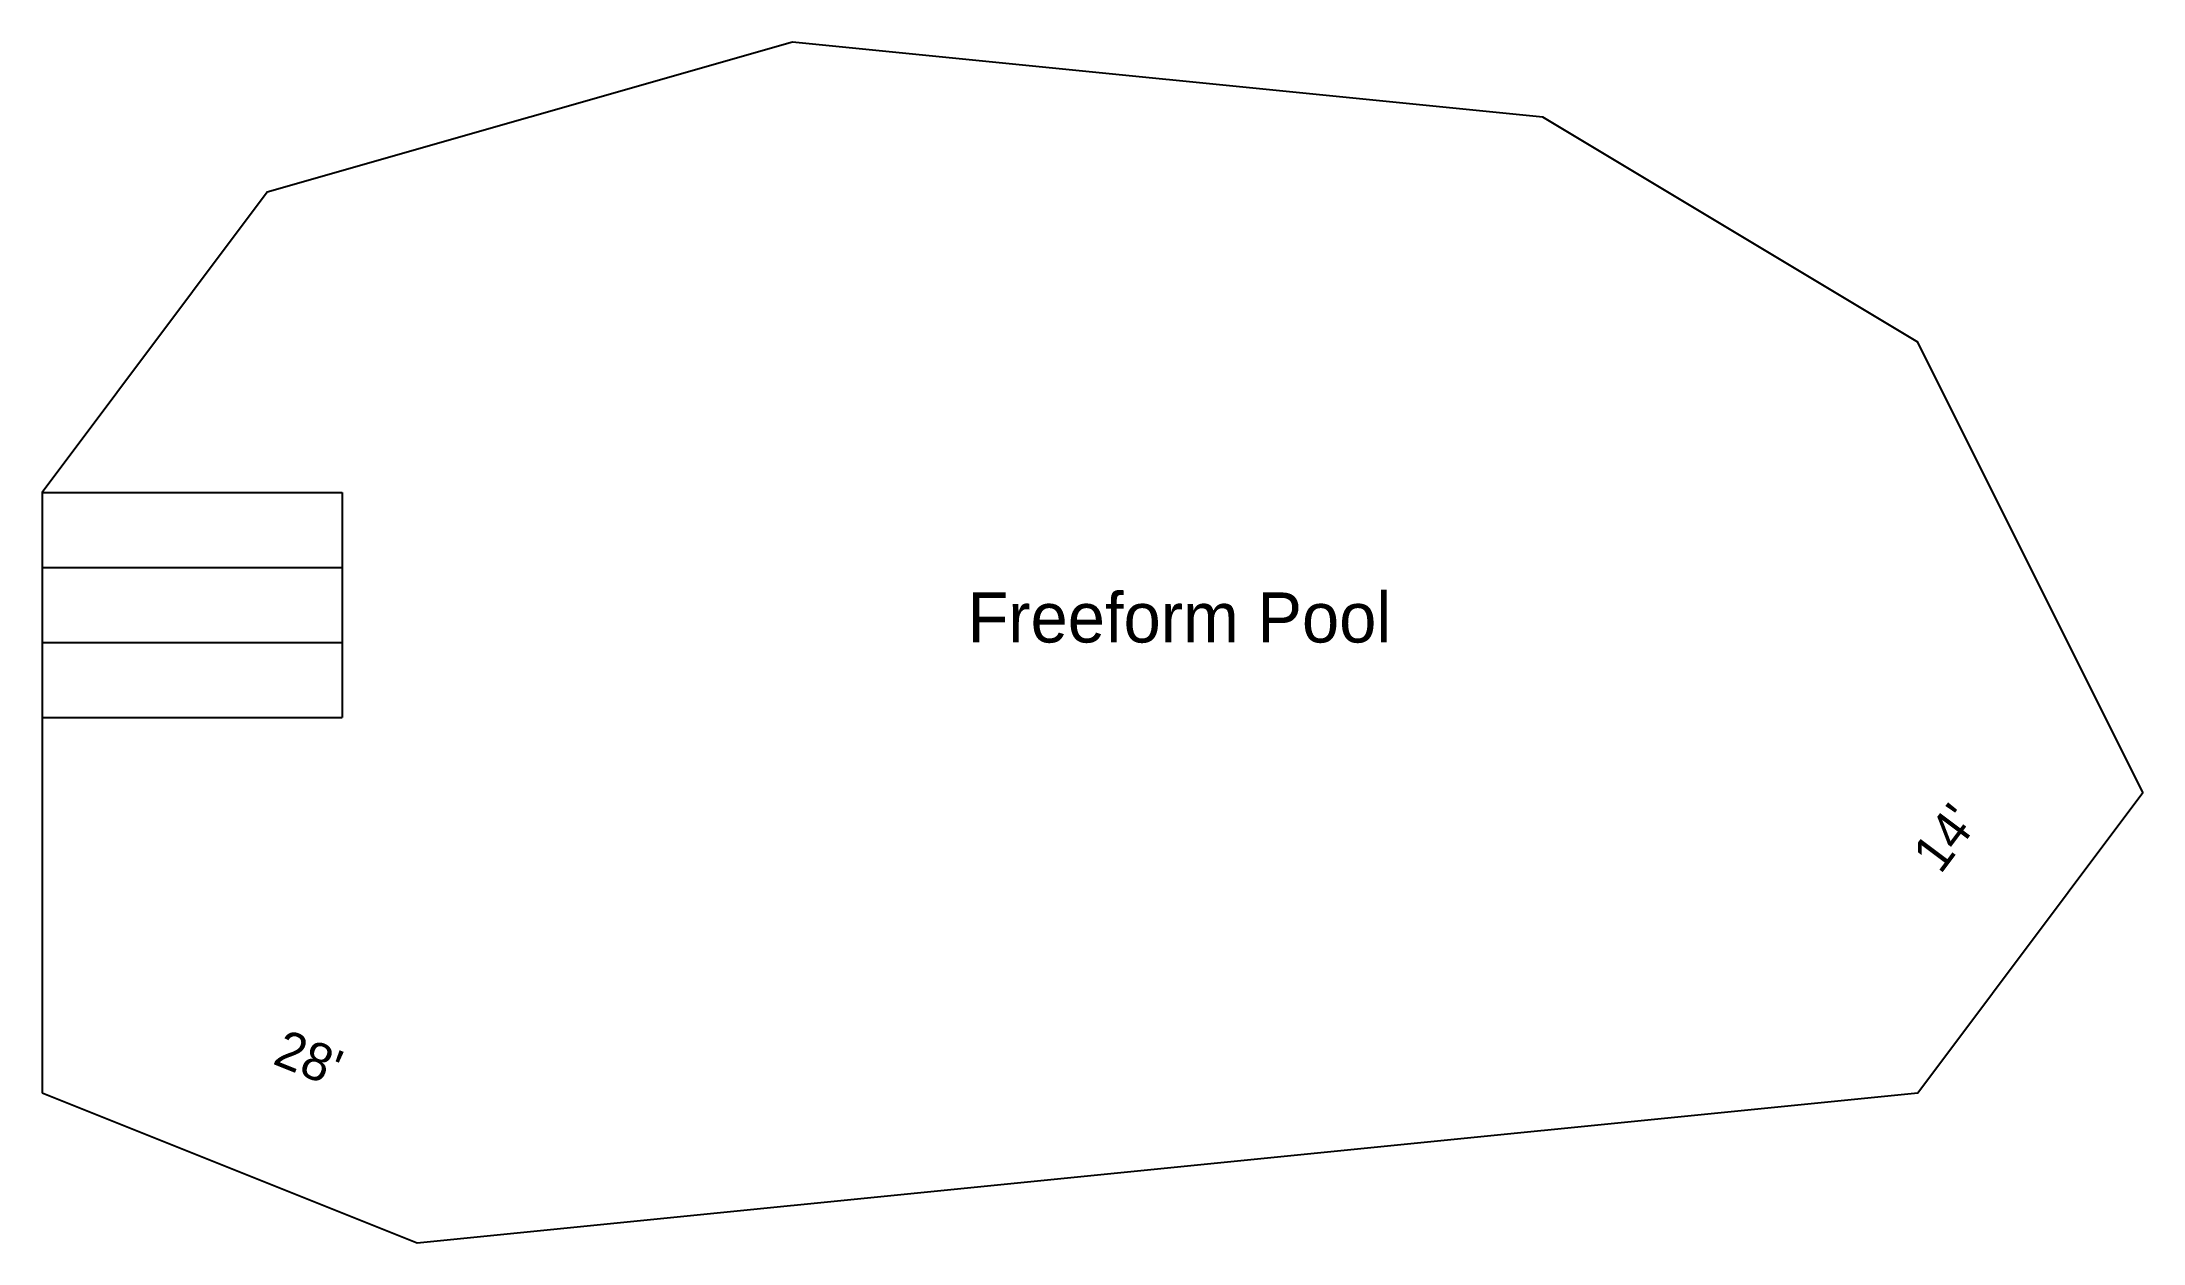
# Model space of a CAD drawing. Header units: metres. Extents: x 0 to 336, y -24 to 168.
import ezdxf

# ---------------------------------------------------------------- set-up
doc = ezdxf.new("R2010")
doc.units = ezdxf.units.M
for name, color, linetype in [('POOL_DIMENSIONS', 7, 'Continuous'), ('POOL_OUTLINE', 7, 'Continuous'), ('POOL_STAIRS', 7, 'Continuous'), ('POOL_TEXT', 7, 'Continuous')]:
    doc.layers.add(name, color=color, linetype=linetype)

msp = doc.modelspace()

# ---------------------------------------------------------------- linework, layer by layer
at = {"layer": 'POOL_OUTLINE'}
msp.add_lwpolyline([(0, 0), (60, -24), (180, -12), (300, 0), (336, 48), (300, 120), (240, 156), (120, 168), (36, 144), (0, 96)], close=True, dxfattribs=at)
at = {"layer": 'POOL_STAIRS'}
for p, q in [((0, 96), (48, 96)), ((0, 96), (0, 60)), ((48, 96), (48, 60)), ((0, 84), (48, 84)), ((0, 72), (48, 72)), ((0, 60), (48, 60))]:
    msp.add_line(p, q, dxfattribs=at)

# ---------------------------------------------------------------- texts
at = {"layer": 'POOL_DIMENSIONS'}
for s, rotation, p in [("14'", 53.1301, (303.6, 34.8)), ("28'", -21.8014, (36.69, 4.71))]:
    msp.add_text(s, height=6, rotation=rotation, dxfattribs=at).set_placement(p)
at = {"layer": 'POOL_TEXT'}
msp.add_text('Freeform Pool', height=8, dxfattribs=at).set_placement((148, 72))

doc.saveas('drawing.dxf')
